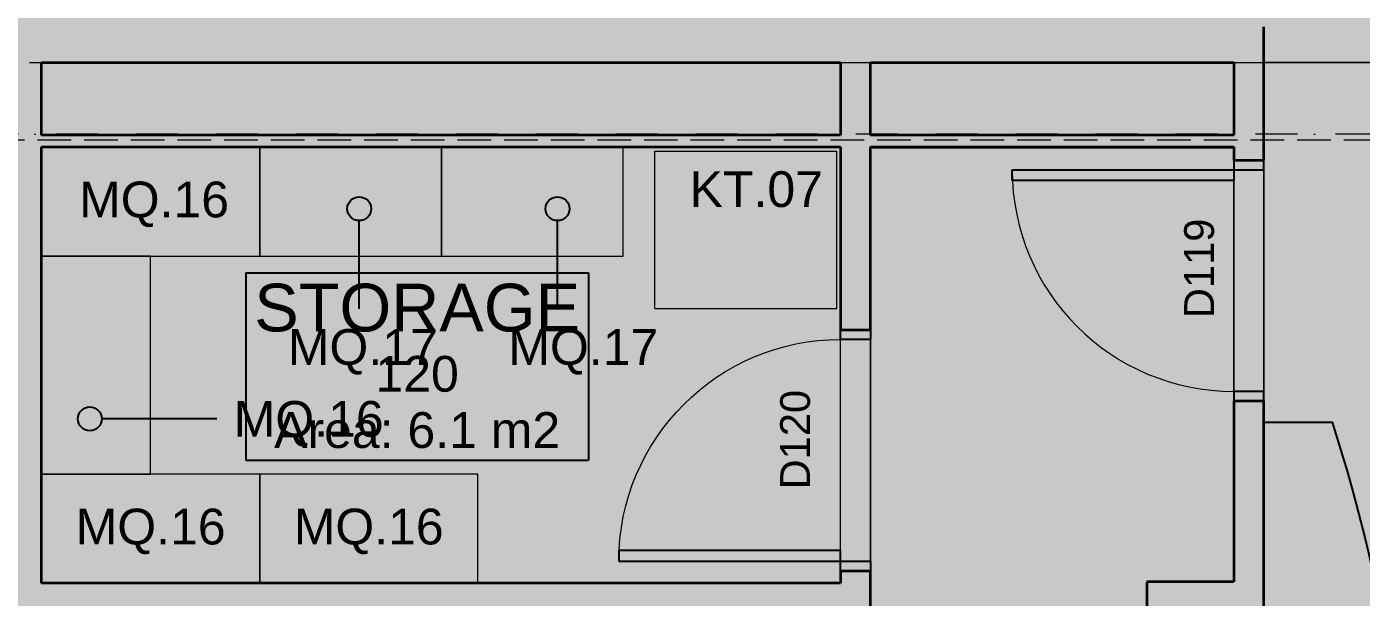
# Model space of a CAD drawing. Header units: millimetres. Extents: x -14278 to 103595, y -22378 to 34603.
# Drawn here: x 10063 to 15659, y 4307 to 6700 of the extents above; entities that cross this region are included whole.
import ezdxf
from ezdxf.enums import TextEntityAlignment as Align

# ---------------------------------------------------------------- set-up
doc = ezdxf.new("R2010")
doc.units = ezdxf.units.MM
doc.header["$MEASUREMENT"] = 0
doc.linetypes.add('Dot & Dashed', pattern=[335.138881, 176.388884, -88.194442, 0, -70.555556])
doc.linetypes.add('Hidden Line', pattern=[195.611112, 141.111112, -54.5])
for name, color, linetype in [('A-Ee_40_20-M_GeneralFFAndEInternalFixed', 7, 'Continuous'), ('A-Zz_20_10_90-T_TextFFEInternal', 7, 'Continuous'), ('NewA-Ee_25_10-M_WallsExternal', 7, 'Continuous'), ('NewA-Ee_25_10-M_WallsInternal', 7, 'Continuous'), ('NewA-Ee_30_40-M_Floors', 7, 'Continuous'), ('NewA-Ee_30_60-M_Pavements', 7, 'Continuous'), ('NewA-Ee_40_20-M_GeneralFFAndEInternalFixed', 7, 'Continuous'), ('NewA-SL-M_SpacesInternal', 7, 'Continuous'), ('NewA-Ss_30_25-M_CeilingAndSoffitSystems', 7, 'Continuous'), ('NewA-Zz_20_10_90-T_TextFFEInternal', 7, 'Continuous'), ('NewA-Zz_35_40_80-M_GridStructural', 7, 'Continuous'), ('NewA-Zz_50_10_70-P_BoundarySiteRed', 7, 'Continuous'), ('NewA-Zz_50_90_00-M_GrossInternal', 7, 'Continuous')]:
    doc.layers.add(name, color=color, linetype=linetype)
doc.styles.add('GENERATED_STYLE_1', font='')
doc.styles.get('GENERATED_STYLE_1').set_extended_font_data('Arial')

# ---------------------------------------------------------------- blocks, each defined once
blk = doc.blocks.new('Beam_1_1', base_point=(28050, 0))
at = {"layer": 'NewA-Ee_25_10-M_WallsExternal', "color": 6, "linetype": 'Hidden Line', "lineweight": 13}
blk.add_line((28050, 6225.1), (8350, 6225.1), dxfattribs=at)
blk = doc.blocks.new('RECREATION_DINING ROOM_118_18_1', base_point=(18506.4, 5622.1))
at = {"layer": 'NewA-SL-M_SpacesInternal', "color": 253, "linetype": 'Continuous', "lineweight": 13}
for p, q in [((17273.6, 6550.3), (15249.9, 6550.3)), ((15249.9, 6550.3), (15249.9, 4248))]:
    blk.add_line(p, q, dxfattribs=at)
at = {"layer": 'NewA-SL-M_SpacesInternal', "color": 5, "lineweight": 70, "style": 'GENERATED_STYLE_1'}
for tag, height, p in [('ROOM_NAME', 200, (18317.3, 5349.3)), ('ROOM_NUMBER', 150, (18317.3, 5046.4)), ('adj_text', 150, (18317.3, 4810.7))]:
    blk.add_attdef(tag, text='', height=height, dxfattribs=at).set_placement(p, align=Align.TOP_CENTER)
blk = doc.blocks.new('BAR_119_19_1', base_point=(13074.2, -1043.6))
at = {"layer": 'NewA-SL-M_SpacesInternal', "color": 253, "linetype": 'Continuous', "lineweight": 13}
for p, q in [((15124.9, 6195.8), (13600.5, 6195.8)), ((13600.5, 6195.8), (13600.5, 4242)), ((15124.9, 4371.8), (15124.9, 6195.8)), ((14759.3, 4246.8), (14759.3, 4371.8)), ((14759.3, 4371.8), (15124.9, 4371.8))]:
    blk.add_line(p, q, dxfattribs=at)
at = {"layer": 'NewA-SL-M_SpacesInternal', "color": 5, "lineweight": 70, "style": 'GENERATED_STYLE_1'}
for tag, height, p in [('ROOM_NAME', 200, (13074.2, -735.7)), ('ROOM_NUMBER', 150, (13074.2, -1038.6)), ('adj_text', 150, (13074.2, -1274.3))]:
    blk.add_attdef(tag, text='', height=height, dxfattribs=at).set_placement(p, align=Align.TOP_CENTER)
blk = doc.blocks.new('STORAGE_120_21_1', base_point=(11700.1, 5314.7))
at = {"layer": 'NewA-SL-M_SpacesInternal', "color": 253, "linetype": 'Continuous', "lineweight": 13}
for p, q in [((13475.5, 6195.8), (10125.4, 6195.8)), ((10125.4, 6195.8), (10125.4, 4367)), ((13475.5, 4367), (13475.5, 6195.8)), ((10125.4, 4367), (13475.5, 4367))]:
    blk.add_line(p, q, dxfattribs=at)
at = {"layer": 'NewA-SL-M_SpacesInternal', "linetype": 'Continuous'}
for p, q in [((10982, 5668.2), (10982, 5353.9)), ((10982, 5668.2), (12418.2, 5668.2)), ((12418.2, 5668.2), (12418.2, 5353.9)), ((10982, 5353.9), (10982, 5118.2)), ((12418.2, 5353.9), (12418.2, 5118.2)), ((10982, 5118.2), (10982, 4882.5)), ((12418.2, 5118.2), (12418.2, 4882.5)), ((10982, 4882.5), (12418.2, 4882.5))]:
    blk.add_line(p, q, dxfattribs=at)
at = {"layer": 'NewA-SL-M_SpacesInternal', "color": 5, "lineweight": 70, "style": 'GENERATED_STYLE_1'}
for tag, height, p in [('ROOM_NAME', 200, (11700.1, 5622.5)), ('ROOM_NUMBER', 150, (11700.1, 5319.7)), ('adj_text', 150, (11700.1, 5083.9))]:
    blk.add_attdef(tag, text='', height=height, dxfattribs=at).set_placement(p, align=Align.TOP_CENTER)
blk = doc.blocks.new('Mesh_1_1', base_point=(14339.9, 34603))
at = {"layer": 'NewA-Ee_30_60-M_Pavements', "color": 254, "linetype": 'Continuous', "lineweight": 13, "flags": 128}
blk.add_lwpolyline([(14339.9, 34603, -0.414214), (42830.6, 6112.3, -0.414214), (14339.9, -22378.4, -0.414214), (-14150.7, 6112.3, -0.414214)], format="xyb", close=True, dxfattribs=at)
blk = doc.blocks.new('Slab_4_1', base_point=(11328, 15324.9))
at = {"layer": 'NewA-Ee_30_40-M_Floors', "linetype": 'Continuous', "lineweight": 13}
blk.add_hatch(color=254, dxfattribs=at).paths.add_polyline_path([(11328, 15324.9), (11328, 15099.7), (150.3, 15099.7), (150.3, 9350.5), (-124.9, 9350.5), (-124.9, 8300.5), (150.3, 8300.5), (150.3, 6700.3), (2050.3, 6700.3), (2050.3, 2150.3), (5499.7, 2150.3), (5499.7, 3091.8), (6214.3, 3091.8), (6214.3, 2766.8), (7714.3, 2766.8), (7714.3, 3091.8), (8455.6, 3091.8), (8500.3, 150.3), (16363.1, 150.3), (16363.1, -124.9), (17413.1, -124.9), (17413.1, 150.3), (27899.7, 150.3), (27899.7, 6700.3), (34699.7, 6700.3), (34699.7, 15099.7), (34639.4, 15099.7), (34639.4, 15324.9), (32809.4, 15324.9), (32809.4, 15099.7), (13158, 15099.7), (13158, 15324.9)])
blk = doc.blocks.new('Slab_6_1', base_point=(17273.6, 6550.3))
at = {"layer": 'NewA-Ss_30_25-M_CeilingAndSoffitSystems', "linetype": 'Continuous', "lineweight": 0}
blk.add_hatch(color=255, dxfattribs=at).paths.add_polyline_path([(17273.6, 6550.3), (15249.9, 6550.3), (15249.9, 150.3), (27899.7, 150.3), (27899.7, 6550), (25956, 6550), (25956, 6144.1), (17273.6, 6144.1)])
at = {"layer": 'NewA-Ss_30_25-M_CeilingAndSoffitSystems', "color": 6, "linetype": 'Continuous', "lineweight": 13, "flags": 128}
blk.add_lwpolyline([(17273.6, 6550.3), (17273.6, 6144.1), (25956, 6144.1), (25956, 6550), (27899.7, 6550), (27899.7, 150.3), (15249.9, 150.3), (15249.9, 6550.3)], close=True, dxfattribs=at)
blk = doc.blocks.new('Slab_19_1', base_point=(12924.2, 4242))
at = {"layer": 'NewA-Ss_30_25-M_CeilingAndSoffitSystems', "linetype": 'Continuous', "lineweight": 0}
blk.add_hatch(color=255, dxfattribs=at).paths.add_polyline_path([(12924.2, 4242), (12924.2, 496.7), (13275, 496.7), (13275, 150.3), (15124.9, 150.3), (15124.9, 1222.6), (14759.3, 1222.6), (14759.3, 1347.6), (15110.7, 1347.6), (15110.9, 4248), (14759.3, 4248), (14759.3, 4371.8), (15124.9, 4371.8), (15124.9, 6192.8), (13600.5, 6192.8), (13600.5, 4242)])
at = {"layer": 'NewA-Ss_30_25-M_CeilingAndSoffitSystems', "color": 6, "linetype": 'Continuous', "lineweight": 13, "flags": 128}
blk.add_lwpolyline([(12924.2, 4242), (13600.5, 4242), (13600.5, 6192.8), (15124.9, 6192.8), (15124.9, 4371.8), (14759.3, 4371.8), (14759.3, 4248), (15110.9, 4248), (15110.7, 1347.6), (14759.3, 1347.6), (14759.3, 1222.6), (15124.9, 1222.6), (15124.9, 150.3), (13275, 150.3), (13275, 496.7), (12924.2, 496.7)], close=True, dxfattribs=at)
blk = doc.blocks.new('Slab_20_1', base_point=(10125.4, 4367))
at = {"layer": 'NewA-Ss_30_25-M_CeilingAndSoffitSystems', "linetype": 'Continuous', "lineweight": 0}
blk.add_hatch(color=255, dxfattribs=at).paths.add_polyline_path([(10125.4, 4367), (13475.5, 4367), (13475.5, 6192.8), (10125.4, 6192.8)])
at = {"layer": 'NewA-Ss_30_25-M_CeilingAndSoffitSystems', "color": 6, "linetype": 'Continuous', "lineweight": 13, "flags": 128}
blk.add_lwpolyline([(10125.4, 4367), (13475.5, 4367), (13475.5, 6192.8), (10125.4, 6192.8)], close=True, dxfattribs=at)
blk = doc.blocks.new('Door 19')
at = {"layer": 'NewA-Ee_25_10-M_WallsInternal', "linetype": 'Continuous', "lineweight": 13}
for points in [[(465, 930), (420, 930), (420, 0), (465, 0)], [(-465, -125), (-465, 0), (-505, 0), (-505, -125)], [(505, -125), (505, 0), (465, 0), (465, -125)]]:
    blk.add_hatch(color=255, dxfattribs=at).paths.add_polyline_path(points)
at = {"layer": 'NewA-Ee_25_10-M_WallsInternal', "linetype": 'Continuous'}
for p, q in [((420, 0), (420, 930)), ((420, 930), (465, 930)), ((465, 930), (465, 0)), ((-465, 0), (-505, 0)), ((-505, 0), (-505, -125)), ((-465, -125), (-465, 0)), ((465, 0), (420, 0)), ((505, 0), (465, 0)), ((465, 0), (465, -125)), ((505, -125), (505, 0)), ((-505, -125), (-465, -125)), ((465, -125), (505, -125))]:
    blk.add_line(p, q, dxfattribs=at)
at = {"layer": 'NewA-Ee_25_10-M_WallsInternal', "color": 92, "linetype": 'Continuous', "lineweight": 35}
for p, q in [((-505, 0), (-505, -125)), ((505, 0), (505, -125))]:
    blk.add_line(p, q, dxfattribs=at)
at = {"layer": 'NewA-Ee_25_10-M_WallsInternal', "color": 6, "linetype": 'Continuous', "lineweight": 13}
blk.add_arc((465, 0), 930, 90, 180, dxfattribs=at)
blk = doc.blocks.new('D Marker 19')
at = {"layer": 'NewA-Ee_25_10-M_WallsInternal', "style": 'GENERATED_STYLE_1'}
blk.add_attdef('AC_WIDO_ID', text='', height=125, dxfattribs=at).set_placement((-262.1, 94.8), align=Align.BOTTOM_LEFT)
blk = doc.blocks.new('Wall_38_1', base_point=(15249.9, 6700.3))
at = {"layer": 'NewA-Ee_25_10-M_WallsInternal', "linetype": 'Continuous', "lineweight": 13}
for points in [[(15124.9, 6140.7), (15249.9, 6140.7), (15249.9, 6550.3), (15124.9, 6550.3)], [(15124.9, 5130.7), (15124.9, 4248), (15249.9, 4248), (15249.9, 5130.7)]]:
    blk.add_hatch(color=6, dxfattribs=at).paths.add_polyline_path(points)
at = {"layer": 'NewA-Ee_25_10-M_WallsInternal', "color": 92, "linetype": 'Continuous', "lineweight": 35}
for p, q in [((15124.9, 6140.7), (15249.9, 6140.7)), ((15124.9, 5130.7), (15249.9, 5130.7))]:
    blk.add_line(p, q, dxfattribs=at)
at = {"layer": 'NewA-Ee_25_10-M_WallsInternal', "color": 92, "linetype": 'Continuous', "lineweight": 35, "flags": 128}
for points in [[(15124.9, 6550.3), (15124.9, 6245.8)], [(15249.9, 6140.7), (15249.9, 6550.3)], [(15124.9, 6195.8), (15124.9, 6140.7)], [(15124.9, 5130.7), (15124.9, 4371.8)], [(15249.9, 4248), (15249.9, 5130.7)], [(15124.9, 4248), (15249.9, 4248)]]:
    blk.add_lwpolyline(points, dxfattribs=at)
at = {"layer": 'NewA-Ee_25_10-M_WallsInternal', "linetype": 'Continuous', "zscale": 1000, "rotation": 90}
blk.add_blockref('Door 19', (15124.9, 5635.7), dxfattribs=at)
at = {"layer": 'NewA-Ee_25_10-M_WallsInternal'}
ref = blk.add_blockref('D Marker 19', (15249.9, 5635.7), dxfattribs=dict(at, rotation=270))
ref.add_attrib('AC_WIDO_ID', 'D119', dxfattribs={"color": 7, "height": 125, "rotation": 90, "style": 'GENERATED_STYLE_1'}).set_placement((15078.5, 5478), align=Align.BOTTOM_LEFT)
blk = doc.blocks.new('Wall_39_1', base_point=(14759.3, 4371.8))
at = {"layer": 'NewA-Ee_25_10-M_WallsInternal', "linetype": 'Continuous', "lineweight": 13}
blk.add_hatch(color=6, dxfattribs=at).paths.add_polyline_path([(14759.3, 4246.8), (15124.9, 4246.8), (15124.9, 4371.8), (14759.3, 4371.8)])
at = {"layer": 'NewA-Ee_25_10-M_WallsInternal', "color": 92, "linetype": 'Continuous', "lineweight": 35, "flags": 128}
for points in [[(15124.9, 4371.8), (14759.3, 4371.8)], [(14759.3, 4371.8), (14759.3, 4246.8)], [(14759.3, 4246.8), (15124.9, 4246.8)]]:
    blk.add_lwpolyline(points, dxfattribs=at)
blk = doc.blocks.new('Wall_40_1', base_point=(13600.4, 6700.3))
at = {"layer": 'NewA-Ee_25_10-M_WallsInternal', "linetype": 'Continuous', "lineweight": 13}
for points in [[(13600.4, 6550.3), (13475.5, 6550.3), (13475.5, 6245.8), (13600.4, 6245.8)], [(13600.4, 6195.8), (13475.5, 6195.8), (13475.5, 5429), (13600.4, 5429)], [(13475.5, 4367), (13600.4, 4242), (13600.4, 4419), (13475.5, 4419)]]:
    blk.add_hatch(color=6, dxfattribs=at).paths.add_polyline_path(points)
at = {"layer": 'NewA-Ee_25_10-M_WallsInternal', "color": 92, "linetype": 'Continuous', "lineweight": 35}
for p, q in [((13475.5, 5429), (13600.4, 5429)), ((13475.5, 4419), (13600.4, 4419))]:
    blk.add_line(p, q, dxfattribs=at)
at = {"layer": 'NewA-Ee_25_10-M_WallsInternal', "color": 92, "linetype": 'Continuous', "lineweight": 35, "flags": 128}
for points in [[(13475.5, 6550.3), (13475.5, 6245.8)], [(13600.4, 6245.8), (13600.4, 6550.3)], [(13475.5, 6195.8), (13475.5, 5429)], [(13600.4, 5429), (13600.4, 6195.8)], [(13475.5, 4419), (13475.5, 4367)], [(13600.4, 4242), (13600.4, 4419)]]:
    blk.add_lwpolyline(points, dxfattribs=at)
at = {"layer": 'NewA-Ee_25_10-M_WallsInternal', "linetype": 'Continuous', "xscale": -1, "zscale": 1000, "rotation": 90}
blk.add_blockref('Door 19', (13475.5, 4924), dxfattribs=at)
at = {"layer": 'NewA-Ee_25_10-M_WallsInternal'}
ref = blk.add_blockref('D Marker 19', (13600.4, 4924), dxfattribs=dict(at, rotation=270))
ref.add_attrib('AC_WIDO_ID', 'D120', dxfattribs={"color": 7, "height": 125, "rotation": 90, "style": 'GENERATED_STYLE_1'}).set_placement((13384.5, 4759.8), align=Align.BOTTOM_LEFT)
blk = doc.blocks.new('Wall_41_1', base_point=(13600.5, 4242))
at = {"layer": 'NewA-Ee_25_10-M_WallsInternal', "linetype": 'Continuous', "lineweight": 13}
blk.add_hatch(color=6, dxfattribs=at).paths.add_polyline_path([(9517.7, 4242), (13600.5, 4242), (13475.4, 4367), (9517.7, 4367)])
at = {"layer": 'NewA-Ee_25_10-M_WallsInternal', "color": 92, "linetype": 'Continuous', "lineweight": 35, "flags": 128}
blk.add_lwpolyline([(13475.4, 4367), (10125.4, 4367)], dxfattribs=at)
blk = doc.blocks.new('Wall_42_1', base_point=(10125.4, 6700.3))
at = {"layer": 'NewA-Ee_25_10-M_WallsInternal', "linetype": 'Continuous', "lineweight": 13}
for points in [[(10125.4, 6550.3), (10000.4, 6550.3), (10000.4, 6245.8), (10125.4, 6245.8)], [(10125.4, 6195.8), (10000.4, 6195.8), (10000.4, 4367), (10125.4, 4367)]]:
    blk.add_hatch(color=6, dxfattribs=at).paths.add_polyline_path(points)
at = {"layer": 'NewA-Ee_25_10-M_WallsInternal', "color": 92, "linetype": 'Continuous', "lineweight": 35, "flags": 128}
for points in [[(10000.4, 6550.3), (10000.4, 6245.8)], [(10125.4, 6245.8), (10125.4, 6550.3)], [(10000.4, 6195.8), (10000.4, 4367)], [(10125.4, 4367), (10125.4, 6195.8)]]:
    blk.add_lwpolyline(points, dxfattribs=at)
blk = doc.blocks.new('Wall_52_1', base_point=(6032.8, 6700.3))
at = {"layer": 'NewA-Ee_25_10-M_WallsInternal', "linetype": 'Continuous', "lineweight": 13}
blk.add_hatch(color=6, dxfattribs=at).paths.add_polyline_path([(6032.8, 6550.3), (15249.9, 6550.3), (15249.9, 6700.3), (6032.8, 6700.3)])
at = {"layer": 'NewA-Ee_25_10-M_WallsInternal', "color": 92, "linetype": 'Continuous', "lineweight": 35}
blk.add_line((15249.9, 6550.3), (15249.9, 6700.3), dxfattribs=at)
at = {"layer": 'NewA-Ee_25_10-M_WallsInternal', "color": 92, "linetype": 'Continuous', "lineweight": 35, "flags": 128}
for points in [[(10125.4, 6550.3), (13475.5, 6550.3)], [(13600.5, 6550.3), (15124.9, 6550.3)]]:
    blk.add_lwpolyline(points, dxfattribs=at)
blk = doc.blocks.new('Wall_53_1', base_point=(7925.2, 6195.8))
at = {"layer": 'NewA-Ee_25_10-M_WallsInternal', "linetype": 'Continuous', "lineweight": 13}
blk.add_hatch(color=6, dxfattribs=at).paths.add_polyline_path([(8025.2, 6195.8), (15124.9, 6195.8), (15124.9, 6245.8), (8025.2, 6245.8)])
at = {"layer": 'NewA-Ee_25_10-M_WallsInternal', "color": 92, "linetype": 'Continuous', "lineweight": 35, "flags": 128}
for points in [[(13475.5, 6245.8), (10125.4, 6245.8)], [(15124.9, 6245.8), (13600.5, 6245.8)], [(10125.4, 6195.8), (13475.5, 6195.8)], [(13600.5, 6195.8), (15124.9, 6195.8)]]:
    blk.add_lwpolyline(points, dxfattribs=at)
blk = doc.blocks.new('Standard grid marker_2')
at = {"layer": 'NewA-Zz_35_40_80-M_GridStructural', "color": 6, "linetype": 'Dot & Dashed', "lineweight": 13}
blk.add_line((1000, 0), (40175.6, 0), dxfattribs=at)
at = {"layer": 'NewA-Zz_35_40_80-M_GridStructural', "style": 'GENERATED_STYLE_1'}
blk.add_attdef('AC_MarkerText_1', text='', height=250, dxfattribs=at).set_placement((41425.6, 14.3), align=Align.MIDDLE_CENTER)
blk = doc.blocks.new('Standard grid marker_4')
at = {"layer": 'NewA-Zz_35_40_80-M_GridStructural', "color": 6, "linetype": 'Dot & Dashed', "lineweight": 13}
blk.add_line((1000, 0), (40175.6, 0), dxfattribs=at)
blk = doc.blocks.new('Flexible Shelf 19')
at = {"layer": 'NewA-Ee_40_20-M_GeneralFFAndEInternalFixed', "color": 1, "linetype": 'Continuous', "lineweight": 18}
for p, q in [((762, 457.2), (0, 457.2)), ((0, 457.2), (0, 0)), ((762, 0), (762, 457.2)), ((0, 0), (762, 0))]:
    blk.add_line(p, q, dxfattribs=at)
blk = doc.blocks.new('Flexible Shelf 19_2')
at = {"layer": 'NewA-Ee_40_20-M_GeneralFFAndEInternalFixed', "color": 1, "linetype": 'Continuous', "lineweight": 18}
for p, q in [((914.4, 457.2), (0, 457.2)), ((0, 457.2), (0, 0)), ((914.4, 0), (914.4, 457.2)), ((0, 0), (914.4, 0))]:
    blk.add_line(p, q, dxfattribs=at)
blk = doc.blocks.new('Icemaker 19')
at = {"layer": 'NewA-Ee_40_20-M_GeneralFFAndEInternalFixed', "color": 1, "linetype": 'Continuous', "lineweight": 18}
for p, q in [((0, 660.4), (762, 660.4)), ((0, 0), (0, 660.4)), ((762, 0), (762, 660.4)), ((0, 0), (762, 0))]:
    blk.add_line(p, q, dxfattribs=at)
blk = doc.blocks.new('Line_35_1', base_point=(12288.6, 5516.5))
at = {"layer": 'NewA-Zz_20_10_90-T_TextFFEInternal', "linetype": 'Continuous'}
blk.add_hatch(color=256, dxfattribs=at).paths.add_polyline_path([(12338.6, 5936.9), (12334.8, 5956), (12324, 5972.2), (12307.8, 5983.1), (12288.6, 5986.9), (12269.5, 5983.1), (12253.3, 5972.2), (12242.4, 5956), (12238.6, 5936.9), (12242.4, 5917.7), (12253.3, 5901.5), (12269.5, 5890.7), (12288.6, 5886.9), (12307.8, 5890.7), (12324, 5901.5), (12334.8, 5917.7)])
blk.add_line((12288.6, 5516.5), (12288.6, 5886.9), dxfattribs=at)
blk.add_circle((12288.6, 5936.9), 50, dxfattribs=at)
blk = doc.blocks.new('Line_36_1', base_point=(11457.3, 5516.5))
at = {"layer": 'NewA-Zz_20_10_90-T_TextFFEInternal', "linetype": 'Continuous'}
blk.add_hatch(color=256, dxfattribs=at).paths.add_polyline_path([(11507.3, 5936.9), (11503.5, 5956), (11492.7, 5972.2), (11476.4, 5983.1), (11457.3, 5986.9), (11438.2, 5983.1), (11421.9, 5972.2), (11411.1, 5956), (11407.3, 5936.9), (11411.1, 5917.7), (11421.9, 5901.5), (11438.2, 5890.7), (11457.3, 5886.9), (11476.4, 5890.7), (11492.7, 5901.5), (11503.5, 5917.7)])
blk.add_line((11457.3, 5516.5), (11457.3, 5886.9), dxfattribs=at)
blk.add_circle((11457.3, 5936.9), 50, dxfattribs=at)
blk = doc.blocks.new('Line_37_1', base_point=(10860.4, 5055.8))
at = {"layer": 'NewA-Zz_20_10_90-T_TextFFEInternal', "linetype": 'Continuous'}
blk.add_hatch(color=256, dxfattribs=at).paths.add_polyline_path([(10377.5, 5055.8), (10373.7, 5074.9), (10362.9, 5091.2), (10346.7, 5102), (10327.5, 5105.8), (10308.4, 5102), (10292.2, 5091.2), (10281.4, 5074.9), (10277.5, 5055.8), (10281.4, 5036.7), (10292.2, 5020.5), (10308.4, 5009.6), (10327.5, 5005.8), (10346.7, 5009.6), (10362.9, 5020.5), (10373.7, 5036.7)])
blk.add_line((10860.4, 5055.8), (10377.5, 5055.8), dxfattribs=at)
blk.add_circle((10327.5, 5055.8), 50, dxfattribs=at)
blk = doc.blocks.new('Label_28_1', base_point=(11072, 4763.4))
at = {"layer": 'A-Zz_20_10_90-T_TextFFEInternal', "insert": (11497, 4679.1), "char_height": 150, "attachment_point": 2, "style": 'GENERATED_STYLE_1'}
blk.add_mtext('\\fArial|b0|i0|c0|p34;MQ.16\\fArial|b0|i0|c0|p34;\\fArial|b0|i0|c0|p34;\\fArial|b0|i0|c0|p34;\\fArial|b0|i0|c0|p34;\\fArial|b0|i0|c0|p34;\\fArial|b0|i0|c0|p34;\\fArial|b0|i0|c0|p34;\\fArial|b0|i0|c0|p34;\\fArial|b0|i0|c0|p34;\\fArial|b0|i0|c0|p34;\\fArial|b0|i0|c0|p34;\\fArial|b0|i0|c0|p34;\\fArial|b0|i0|c0|p34;\\fArial|b0|i0|c0|p34;\\fArial|b0|i0|c0|p34;\\fArial|b0|i0|c0|p34;\\fArial|b0|i0|c0|p34;\\fArial|b0|i0|c0|p34;\\fArial|b0|i0|c0|p34;\\fArial|b0|i0|c0|p34;\\fArial|b0|i0|c0|p34;\\fArial|b0|i0|c0|p34;\\fArial|b0|i0|c0|p34;\\fArial|b0|i0|c0|p34;\\fArial|b0|i0|c0|p34;\\fArial|b0|i0|c0|p34;\\fArial|b0|i0|c0|p34;\\fArial|b0|i0|c0|p34;\\fArial|b0|i0|c0|p34;}', dxfattribs=at)
blk = doc.blocks.new('Label_29_1', base_point=(10157.6, 4763.4))
at = {"layer": 'A-Zz_20_10_90-T_TextFFEInternal', "insert": (10582.6, 4679.1), "char_height": 150, "attachment_point": 2, "style": 'GENERATED_STYLE_1'}
blk.add_mtext('\\fArial|b0|i0|c0|p34;MQ.16\\fArial|b0|i0|c0|p34;\\fArial|b0|i0|c0|p34;\\fArial|b0|i0|c0|p34;\\fArial|b0|i0|c0|p34;\\fArial|b0|i0|c0|p34;\\fArial|b0|i0|c0|p34;\\fArial|b0|i0|c0|p34;\\fArial|b0|i0|c0|p34;\\fArial|b0|i0|c0|p34;\\fArial|b0|i0|c0|p34;\\fArial|b0|i0|c0|p34;\\fArial|b0|i0|c0|p34;\\fArial|b0|i0|c0|p34;\\fArial|b0|i0|c0|p34;\\fArial|b0|i0|c0|p34;\\fArial|b0|i0|c0|p34;\\fArial|b0|i0|c0|p34;\\fArial|b0|i0|c0|p34;\\fArial|b0|i0|c0|p34;\\fArial|b0|i0|c0|p34;\\fArial|b0|i0|c0|p34;\\fArial|b0|i0|c0|p34;\\fArial|b0|i0|c0|p34;\\fArial|b0|i0|c0|p34;\\fArial|b0|i0|c0|p34;\\fArial|b0|i0|c0|p34;\\fArial|b0|i0|c0|p34;\\fArial|b0|i0|c0|p34;\\fArial|b0|i0|c0|p34;}', dxfattribs=at)
blk = doc.blocks.new('Label_30_1', base_point=(10820.2, 5214.9))
at = {"layer": 'A-Zz_20_10_90-T_TextFFEInternal', "insert": (11245.2, 5130.6), "char_height": 150, "attachment_point": 2, "style": 'GENERATED_STYLE_1'}
blk.add_mtext('\\fArial|b0|i0|c0|p34;MQ.16\\fArial|b0|i0|c0|p34;\\fArial|b0|i0|c0|p34;\\fArial|b0|i0|c0|p34;\\fArial|b0|i0|c0|p34;\\fArial|b0|i0|c0|p34;\\fArial|b0|i0|c0|p34;\\fArial|b0|i0|c0|p34;\\fArial|b0|i0|c0|p34;\\fArial|b0|i0|c0|p34;\\fArial|b0|i0|c0|p34;\\fArial|b0|i0|c0|p34;\\fArial|b0|i0|c0|p34;\\fArial|b0|i0|c0|p34;\\fArial|b0|i0|c0|p34;\\fArial|b0|i0|c0|p34;\\fArial|b0|i0|c0|p34;\\fArial|b0|i0|c0|p34;\\fArial|b0|i0|c0|p34;\\fArial|b0|i0|c0|p34;\\fArial|b0|i0|c0|p34;\\fArial|b0|i0|c0|p34;\\fArial|b0|i0|c0|p34;\\fArial|b0|i0|c0|p34;\\fArial|b0|i0|c0|p34;\\fArial|b0|i0|c0|p34;\\fArial|b0|i0|c0|p34;\\fArial|b0|i0|c0|p34;\\fArial|b0|i0|c0|p34;\\fArial|b0|i0|c0|p34;}', dxfattribs=at)
blk = doc.blocks.new('Label_31_1', base_point=(10172, 6135))
at = {"layer": 'A-Zz_20_10_90-T_TextFFEInternal', "insert": (10597, 6050.7), "char_height": 150, "attachment_point": 2, "style": 'GENERATED_STYLE_1'}
blk.add_mtext('\\fArial|b0|i0|c0|p34;MQ.16\\fArial|b0|i0|c0|p34;\\fArial|b0|i0|c0|p34;\\fArial|b0|i0|c0|p34;\\fArial|b0|i0|c0|p34;\\fArial|b0|i0|c0|p34;\\fArial|b0|i0|c0|p34;\\fArial|b0|i0|c0|p34;\\fArial|b0|i0|c0|p34;\\fArial|b0|i0|c0|p34;\\fArial|b0|i0|c0|p34;\\fArial|b0|i0|c0|p34;\\fArial|b0|i0|c0|p34;\\fArial|b0|i0|c0|p34;\\fArial|b0|i0|c0|p34;\\fArial|b0|i0|c0|p34;\\fArial|b0|i0|c0|p34;\\fArial|b0|i0|c0|p34;\\fArial|b0|i0|c0|p34;\\fArial|b0|i0|c0|p34;\\fArial|b0|i0|c0|p34;\\fArial|b0|i0|c0|p34;\\fArial|b0|i0|c0|p34;\\fArial|b0|i0|c0|p34;\\fArial|b0|i0|c0|p34;\\fArial|b0|i0|c0|p34;\\fArial|b0|i0|c0|p34;\\fArial|b0|i0|c0|p34;\\fArial|b0|i0|c0|p34;\\fArial|b0|i0|c0|p34;}', dxfattribs=at)
blk = doc.blocks.new('Label_32_1', base_point=(11047.1, 5516.5))
at = {"layer": 'A-Zz_20_10_90-T_TextFFEInternal', "insert": (11472.1, 5432.2), "char_height": 150, "attachment_point": 2, "style": 'GENERATED_STYLE_1'}
blk.add_mtext('\\fArial|b0|i0|c0|p34;MQ.17\\fArial|b0|i0|c0|p34;\\fArial|b0|i0|c0|p34;\\fArial|b0|i0|c0|p34;\\fArial|b0|i0|c0|p34;\\fArial|b0|i0|c0|p34;\\fArial|b0|i0|c0|p34;\\fArial|b0|i0|c0|p34;\\fArial|b0|i0|c0|p34;\\fArial|b0|i0|c0|p34;\\fArial|b0|i0|c0|p34;\\fArial|b0|i0|c0|p34;\\fArial|b0|i0|c0|p34;\\fArial|b0|i0|c0|p34;\\fArial|b0|i0|c0|p34;\\fArial|b0|i0|c0|p34;\\fArial|b0|i0|c0|p34;\\fArial|b0|i0|c0|p34;\\fArial|b0|i0|c0|p34;\\fArial|b0|i0|c0|p34;\\fArial|b0|i0|c0|p34;\\fArial|b0|i0|c0|p34;\\fArial|b0|i0|c0|p34;\\fArial|b0|i0|c0|p34;\\fArial|b0|i0|c0|p34;\\fArial|b0|i0|c0|p34;\\fArial|b0|i0|c0|p34;\\fArial|b0|i0|c0|p34;\\fArial|b0|i0|c0|p34;\\fArial|b0|i0|c0|p34;}', dxfattribs=at)
blk = doc.blocks.new('Label_33_1', base_point=(11971.7, 5516.5))
at = {"layer": 'A-Zz_20_10_90-T_TextFFEInternal', "insert": (12396.7, 5432.2), "char_height": 150, "attachment_point": 2, "style": 'GENERATED_STYLE_1'}
blk.add_mtext('\\fArial|b0|i0|c0|p34;MQ.17\\fArial|b0|i0|c0|p34;\\fArial|b0|i0|c0|p34;\\fArial|b0|i0|c0|p34;\\fArial|b0|i0|c0|p34;\\fArial|b0|i0|c0|p34;\\fArial|b0|i0|c0|p34;\\fArial|b0|i0|c0|p34;\\fArial|b0|i0|c0|p34;\\fArial|b0|i0|c0|p34;\\fArial|b0|i0|c0|p34;\\fArial|b0|i0|c0|p34;\\fArial|b0|i0|c0|p34;\\fArial|b0|i0|c0|p34;\\fArial|b0|i0|c0|p34;\\fArial|b0|i0|c0|p34;\\fArial|b0|i0|c0|p34;\\fArial|b0|i0|c0|p34;\\fArial|b0|i0|c0|p34;\\fArial|b0|i0|c0|p34;\\fArial|b0|i0|c0|p34;\\fArial|b0|i0|c0|p34;\\fArial|b0|i0|c0|p34;\\fArial|b0|i0|c0|p34;\\fArial|b0|i0|c0|p34;\\fArial|b0|i0|c0|p34;\\fArial|b0|i0|c0|p34;\\fArial|b0|i0|c0|p34;\\fArial|b0|i0|c0|p34;\\fArial|b0|i0|c0|p34;}', dxfattribs=at)
blk = doc.blocks.new('Label_91_1', base_point=(12697.2, 6178.4))
at = {"layer": 'A-Zz_20_10_90-T_TextFFEInternal', "insert": (13122.2, 6094.1), "char_height": 150, "attachment_point": 2, "style": 'GENERATED_STYLE_1'}
blk.add_mtext('\\fArial|b0|i0|c0|p34;KT.07\\fArial|b0|i0|c0|p34;\\fArial|b0|i0|c0|p34;\\fArial|b0|i0|c0|p34;\\fArial|b0|i0|c0|p34;\\fArial|b0|i0|c0|p34;\\fArial|b0|i0|c0|p34;\\fArial|b0|i0|c0|p34;\\fArial|b0|i0|c0|p34;\\fArial|b0|i0|c0|p34;\\fArial|b0|i0|c0|p34;\\fArial|b0|i0|c0|p34;\\fArial|b0|i0|c0|p34;\\fArial|b0|i0|c0|p34;\\fArial|b0|i0|c0|p34;\\fArial|b0|i0|c0|p34;\\fArial|b0|i0|c0|p34;\\fArial|b0|i0|c0|p34;\\fArial|b0|i0|c0|p34;\\fArial|b0|i0|c0|p34;\\fArial|b0|i0|c0|p34;\\fArial|b0|i0|c0|p34;\\fArial|b0|i0|c0|p34;\\fArial|b0|i0|c0|p34;\\fArial|b0|i0|c0|p34;\\fArial|b0|i0|c0|p34;\\fArial|b0|i0|c0|p34;\\fArial|b0|i0|c0|p34;\\fArial|b0|i0|c0|p34;\\fArial|b0|i0|c0|p34;}', dxfattribs=at)

msp = doc.modelspace()

# ---------------------------------------------------------------- hatches: boundary and pattern name
at = {"layer": 'A-Ee_40_20-M_GeneralFFAndEInternalFixed', "linetype": 'Continuous', "lineweight": 13}
msp.add_hatch(color=11, dxfattribs=at).paths.add_polyline_path([(15400.7, 1347.6, 0.102936), (15400.7, 4248), (15249.9, 4248), (15249.9, 5042.6), (15536.7, 5042.6, -0.155819), (15536.7, 539.4), (15249.9, 539.4), (15249.9, 1347.6)])
at = {"layer": 'NewA-Zz_50_90_00-M_GrossInternal', "linetype": 'Continuous', "lineweight": 140}
msp.add_hatch(color=1, dxfattribs=at).paths.add_polyline_path([(150.3, 15099.7), (34699.7, 15099.7), (34699.7, 6700.3), (27899.7, 6700.3), (27899.7, 150.3), (8500.3, 150.3), (8500.3, 3091.8), (5499.7, 3091.8), (5499.7, 2150.3), (2050.3, 2150.3), (2050.3, 6700.3), (150.3, 6700.3)])

# ---------------------------------------------------------------- linework, layer by layer
at = {"layer": 'A-Ee_40_20-M_GeneralFFAndEInternalFixed', "linetype": 'Continuous', "flags": 128}
msp.add_lwpolyline([(15400.7, 1347.6, 0.102936), (15400.7, 4248), (15249.9, 4248), (15249.9, 5042.6), (15536.7, 5042.6, -0.155819), (15536.7, 539.4), (15249.9, 539.4), (15249.9, 1347.6)], format="xyb", close=True, dxfattribs=at)
at = {"layer": 'NewA-Zz_50_10_70-P_BoundarySiteRed', "color": 1, "linetype": 'Continuous', "lineweight": 140}
msp.add_circle((14339.9, 6112.3), 28490.7, dxfattribs=at)

# ---------------------------------------------------------------- block references
at = {"layer": 'A-Zz_20_10_90-T_TextFFEInternal', "color": 6, "linetype": 'Continuous', "lineweight": 13}
for name, p in [('Label_31_1', (10172, 6135)), ('Label_91_1', (12697.2, 6178.4)), ('Label_32_1', (11047.1, 5516.5)), ('Label_33_1', (11971.7, 5516.5)), ('Label_30_1', (10820.2, 5214.9)), ('Label_29_1', (10157.6, 4763.4)), ('Label_28_1', (11072, 4763.4))]:
    msp.add_blockref(name, p, dxfattribs=at)
at = {"layer": 'NewA-Ee_25_10-M_WallsExternal', "color": 6, "lineweight": 13}
msp.add_blockref('Beam_1_1', (28050, 0), dxfattribs=at)
at = {"layer": 'NewA-Ee_25_10-M_WallsInternal', "color": 92, "lineweight": 35}
for name, p in [('Wall_52_1', (6032.8, 6700.3)), ('Wall_42_1', (10125.4, 6700.3)), ('Wall_40_1', (13600.5, 6700.3)), ('Wall_38_1', (15249.9, 6700.3)), ('Wall_53_1', (7925.2, 6195.8)), ('Wall_41_1', (13600.5, 4242)), ('Wall_39_1', (14759.3, 4371.8))]:
    msp.add_blockref(name, p, dxfattribs=at)
at = {"layer": 'NewA-Ee_30_40-M_Floors', "color": 6, "linetype": 'Continuous', "lineweight": 13}
msp.add_blockref('Slab_4_1', (11328, 15324.9), dxfattribs=at)
at = {"layer": 'NewA-Ee_30_60-M_Pavements', "color": 254, "lineweight": 13}
msp.add_blockref('Mesh_1_1', (14339.9, 34603), dxfattribs=at)
at = {"layer": 'NewA-Ee_40_20-M_GeneralFFAndEInternalFixed', "color": 6, "linetype": 'Continuous', "lineweight": 13, "zscale": 1000}
for name, p in [('Flexible Shelf 19_2', (10125.4, 5738.6)), ('Flexible Shelf 19', (11039.8, 5738.6)), ('Flexible Shelf 19', (11801.8, 5738.6)), ('Icemaker 19', (12697.2, 5518))]:
    msp.add_blockref(name, p, dxfattribs=at)
for p, rotation in [((10582.6, 4824.2), 90), ((11039.8, 4824.2), 180), ((11954.2, 4824.2), 180)]:
    msp.add_blockref('Flexible Shelf 19_2', p, dxfattribs=dict(at, rotation=rotation))
at = {"layer": 'NewA-SL-M_SpacesInternal', "linetype": 'Continuous'}
for name, p in [('RECREATION_DINING ROOM_118_18_1', (18506.4, 5622.1)), ('BAR_119_19_1', (13074.2, -1043.6))]:
    msp.add_blockref(name, p, dxfattribs=at)
msp.add_blockref('STORAGE_120_21_1', (11700.1, 5314.7), dxfattribs=at).add_auto_attribs({'ROOM_NAME': 'STORAGE', 'ROOM_NUMBER': '120', 'adj_text': 'Area: 6.1 m2'})
at = {"layer": 'NewA-Ss_30_25-M_CeilingAndSoffitSystems', "color": 6, "linetype": 'Continuous', "lineweight": 13}
for name, p in [('Slab_6_1', (17273.6, 6550.3)), ('Slab_20_1', (10125.4, 4367)), ('Slab_19_1', (12924.2, 4242))]:
    msp.add_blockref(name, p, dxfattribs=at)
at = {"layer": 'NewA-Zz_20_10_90-T_TextFFEInternal', "linetype": 'Continuous'}
for name, p in [('Line_36_1', (11457.3, 5516.5)), ('Line_35_1', (12288.6, 5516.5)), ('Line_37_1', (10860.4, 5055.8))]:
    msp.add_blockref(name, p, dxfattribs=at)
at = {"layer": 'NewA-Zz_35_40_80-M_GridStructural', "color": 1, "linetype": 'Continuous', "lineweight": 18, "zscale": 1000}
msp.add_blockref('Standard grid marker_2', (-1652.3, 6550), dxfattribs=at)
at = {"layer": 'NewA-Zz_35_40_80-M_GridStructural', "color": 1, "linetype": 'Continuous', "lineweight": 18, "zscale": 1000, "rotation": 180}
msp.add_blockref('Standard grid marker_4', (39523.3, 6250), dxfattribs=at)

doc.saveas('drawing.dxf')
